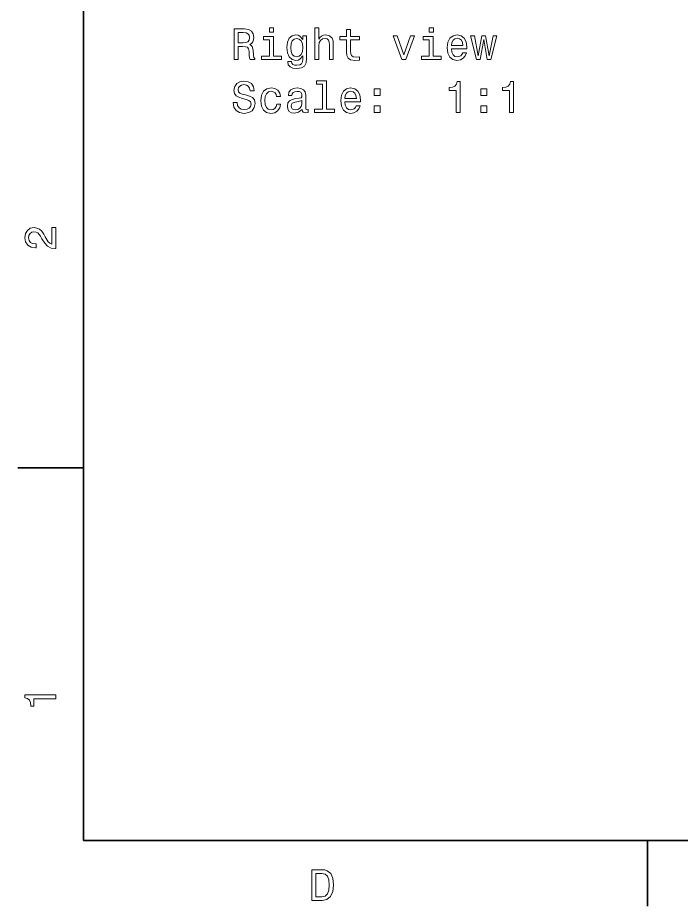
# Model space of a CAD drawing. Extents: x 0 to 297, y 0 to 210.
# Drawn here: x 2.5 to 78.1, y 2.5 to 103.9 of the extents above; entities that cross this region are included whole.
import ezdxf

# ---------------------------------------------------------------- set-up
doc = ezdxf.new("R2010")
doc.units = 0

msp = doc.modelspace()

# ---------------------------------------------------------------- linework, layer by layer
at = {"color": 7, "lineweight": 35}
for p, q in [((10, 200), (10, 10)), ((10, 10), (287, 10))]:
    msp.add_line(p, q, dxfattribs=at)
at = {"color": 7, "lineweight": 35, "ltscale": 0.1875}
for p, q in [((10, 52.5), (2.5, 52.5)), ((74.300003, 10), (74.300003, 2.5))]:
    msp.add_line(p, q, dxfattribs=at)
at = {"color": 7, "lineweight": 13}
for points in [[(27.17384, 99.100174), (27.64286, 99.100174), (27.64286, 100.577843), (28.121967, 100.577843), (28.474993, 100.562714), (28.696894, 100.492104), (28.817932, 100.325676), (28.868364, 100.02813), (28.893581, 99.574234), (28.92384, 99.276688), (28.984358, 99.100174), (29.513897, 99.100174), (29.513897, 99.195992), (29.397903, 99.337204), (29.357557, 99.599457), (29.322254, 100.164291), (29.236519, 100.582886), (29.120525, 100.714005), (28.938969, 100.80983), (29.140697, 100.935905), (29.28191, 101.112419), (29.372686, 101.33432), (29.402946, 101.601616), (29.33234, 102.025246), (29.130611, 102.342972), (28.79776, 102.534615), (28.343868, 102.600174), (27.17384, 102.600174)], [(31.662312, 102.721214), (31.193293, 102.721214), (31.193293, 102.216888), (31.662312, 102.216888)], [(36.362602, 99.100174), (36.806404, 99.100174), (36.806404, 100.663574), (36.851795, 101.021645), (36.998047, 101.28389), (37.224991, 101.445274), (37.527588, 101.505791), (37.769661, 101.45536), (37.920959, 101.319191), (37.996605, 101.092247), (38.021824, 100.789658), (38.021824, 99.100174), (38.465626, 99.100174), (38.465626, 100.880432), (38.445454, 101.238503), (38.354675, 101.536057), (38.057125, 101.808388), (37.593147, 101.904205), (37.340988, 101.868904), (37.12413, 101.773087), (36.942574, 101.621788), (36.806404, 101.415016), (36.806404, 102.721214), (36.362602, 102.721214)], [(39.993725, 101.339371), (39.993725, 99.982742), (40.023983, 99.543976), (40.165195, 99.241386), (40.447617, 99.064873), (40.92672, 99.004356), (41.451218, 99.029572), (41.451218, 99.412857), (41.067932, 99.382591), (40.719948, 99.422943), (40.533348, 99.549019), (40.45266, 99.760834), (40.437531, 100.058388), (40.437531, 101.339371), (41.451218, 101.339371), (41.451218, 101.717606), (40.437531, 101.717606), (40.437531, 102.509399), (39.993725, 102.509399), (39.993725, 101.717606), (39.227154, 101.717606), (39.227154, 101.339371)], [(49.878452, 102.721214), (49.409431, 102.721214), (49.409431, 102.216888), (49.878452, 102.216888)], [(28.212744, 102.171501), (28.520382, 102.141243), (28.73724, 102.045418), (28.873407, 101.868904), (28.918797, 101.59153), (28.868364, 101.299019), (28.732197, 101.122505), (28.500208, 101.031731), (28.182486, 101.006516), (27.64286, 101.006516), (27.64286, 102.171501)], [(31.647182, 99.473373), (31.647182, 101.717606), (30.507414, 101.717606), (30.507414, 101.339371), (31.203379, 101.339371), (31.203379, 99.473373), (30.295597, 99.473373), (30.295597, 99.100174), (32.565048, 99.100174), (32.565048, 99.473373)], [(35.434647, 99.221214), (35.434647, 101.808388), (35.011017, 101.808388), (35.011017, 101.369629), (34.663033, 101.768044), (34.451218, 101.868904), (34.214188, 101.904205), (33.785511, 101.803345), (33.45266, 101.52092), (33.235802, 101.067032), (33.160152, 100.456802), (33.235802, 99.84153), (33.45266, 99.387634), (33.785511, 99.100174), (34.214188, 99.004356), (34.456261, 99.039658), (34.65799, 99.130432), (35.011017, 99.513718), (35.011017, 99.130432), (34.970669, 98.827843), (34.859718, 98.610977), (34.647903, 98.484901), (34.330181, 98.439514), (34.052803, 98.469772), (33.856117, 98.545418), (33.740124, 98.676544), (33.704819, 98.853058), (33.276146, 98.853058), (33.276146, 98.832886), (33.341705, 98.510117), (33.543438, 98.268044), (33.866203, 98.111702), (34.304962, 98.056229), (34.82946, 98.131874), (35.177444, 98.343689), (35.37413, 98.711845)], [(33.619083, 100.456802), (33.664474, 100.905647), (33.80064, 101.238503), (34.012455, 101.435188), (34.294876, 101.505791), (34.592426, 101.435188), (34.814331, 101.238503), (34.950497, 100.905647), (35.000931, 100.456802), (34.950497, 99.997871), (34.814331, 99.670059), (34.592426, 99.46833), (34.294876, 99.402771), (34.012455, 99.46833), (33.80064, 99.670059), (33.664474, 100.002914)], [(46.282631, 99.100174), (46.751648, 99.100174), (47.74012, 101.808388), (47.281189, 101.808388), (46.519661, 99.624672), (45.743004, 101.808388), (45.27903, 101.808388)], [(49.863323, 99.473373), (49.863323, 101.717606), (48.723553, 101.717606), (48.723553, 101.339371), (49.419518, 101.339371), (49.419518, 99.473373), (48.511738, 99.473373), (48.511738, 99.100174), (50.781189, 99.100174), (50.781189, 99.473373)], [(51.931046, 100.325676), (53.706261, 100.325676), (53.711304, 100.532448), (53.630615, 101.112419), (53.40871, 101.546143), (53.055687, 101.808388), (52.586662, 101.904205), (52.127731, 101.803345), (51.774704, 101.52092), (51.54776, 101.061989), (51.467068, 100.456802), (51.542717, 99.836487), (51.769661, 99.382591), (52.117645, 99.100174), (52.571533, 99.004356), (52.964905, 99.069916), (53.287674, 99.241386), (53.524704, 99.513718), (53.660873, 99.876831), (53.222111, 99.876831), (53.131332, 99.675102), (53.00021, 99.523804), (52.62701, 99.402771), (52.339546, 99.458244), (52.122688, 99.634758), (51.981476, 99.922218), (51.931046, 100.310547)], [(51.931046, 100.698875), (51.986519, 101.04686), (52.122688, 101.304062), (52.32946, 101.460403), (52.601795, 101.515877), (52.869087, 101.460403), (53.075859, 101.304062), (53.201939, 101.04686), (53.24733, 100.698875)], [(55.219231, 99.100174), (55.622688, 101.399887), (56.026146, 99.100174), (56.449776, 99.100174), (57.115482, 101.808388), (56.686806, 101.808388), (56.237961, 99.508675), (55.839546, 101.808388), (55.400787, 101.808388), (55.002369, 99.508675), (54.55352, 101.808388), (54.12989, 101.808388), (54.795597, 99.100174)], [(27.50165, 94.208244), (27.042715, 94.208244), (27.143579, 93.67366), (27.395742, 93.280289), (27.784071, 93.043259), (28.308565, 92.957527), (28.828018, 93.038216), (29.216347, 93.260117), (29.463465, 93.608101), (29.554243, 94.067032), (29.478596, 94.480576), (29.266779, 94.747871), (28.92384, 94.924385), (28.464907, 95.055504), (28.071535, 95.151329), (27.814329, 95.262276), (27.668076, 95.42366), (27.622686, 95.675827), (27.668076, 95.902771), (27.7992, 96.074242), (28.000929, 96.190231), (28.278307, 96.230576), (28.560728, 96.180145), (28.782629, 96.043976), (28.928883, 95.817032), (28.999489, 95.509399), (29.458422, 95.509399), (29.458422, 95.519485), (29.377729, 95.993546), (29.140697, 96.346573), (28.7675, 96.568474), (28.263176, 96.644119), (27.809286, 96.568474), (27.456261, 96.356659), (27.229315, 96.028847), (27.148624, 95.605217), (27.214186, 95.226974), (27.405828, 94.969772), (27.708422, 94.798302), (28.121967, 94.667175), (28.530468, 94.551186), (28.838104, 94.440231), (29.024704, 94.278847), (29.090267, 94.016602), (29.029747, 93.749313), (28.873407, 93.547585), (28.636375, 93.421501), (28.328739, 93.381157), (27.9858, 93.43663), (27.723551, 93.598015), (27.557125, 93.86026)], [(37.245167, 96.301186), (37.245167, 93.426544), (36.33234, 93.426544), (36.33234, 93.053345), (38.596748, 93.053345), (38.596748, 93.426544), (37.688969, 93.426544), (37.688969, 96.674385), (36.549202, 96.674385), (36.549202, 96.301186)], [(52.495888, 93.053345), (52.954819, 93.053345), (52.954819, 96.57856), (52.611881, 96.57856), (52.521103, 96.270927), (52.339546, 96.064148), (52.062168, 95.943115), (51.678886, 95.902771), (51.678886, 95.544701), (52.495888, 95.544701)], [(58.567932, 93.053345), (59.026863, 93.053345), (59.026863, 96.57856), (58.683926, 96.57856), (58.593147, 96.270927), (58.411591, 96.064148), (58.134212, 95.943115), (57.750931, 95.902771), (57.750931, 95.544701), (58.567932, 95.544701)], [(32.015339, 94.863861), (32.454098, 94.863861), (32.363319, 95.267319), (32.146461, 95.585045), (31.808567, 95.781731), (31.369804, 95.857376), (30.885654, 95.756516), (30.5175, 95.474091), (30.285511, 95.01516), (30.204819, 94.399887), (30.280468, 93.789658), (30.507414, 93.335762), (30.865482, 93.053345), (31.354675, 92.957527), (31.788393, 93.033173), (32.126289, 93.244987), (32.358276, 93.577843), (32.459141, 94.021645), (32.035511, 94.021645), (31.959862, 93.739227), (31.818653, 93.527405), (31.616924, 93.396286), (31.369804, 93.355942), (31.062168, 93.421501), (30.840267, 93.62323), (30.7041, 93.951042), (30.65871, 94.415016), (30.7041, 94.868904), (30.84531, 95.196716), (31.072254, 95.398445), (31.369804, 95.469048), (31.632053, 95.42366), (31.828739, 95.307671), (31.959862, 95.116028)], [(34.935368, 93.406372), (34.935368, 93.391243), (34.960583, 93.219772), (35.036232, 93.098732), (35.353954, 93.002914), (35.601074, 93.043259), (35.601074, 93.3862), (35.495167, 93.371071), (35.353954, 93.43663), (35.328739, 93.638359), (35.328739, 95.040375), (35.268219, 95.398445), (35.091705, 95.650604), (34.784069, 95.801903), (34.350353, 95.857376), (33.92672, 95.79686), (33.61404, 95.625389), (33.417355, 95.358101), (33.351795, 95.005074), (33.351795, 94.974815), (33.75021, 94.974815), (33.785511, 95.18663), (33.896461, 95.337929), (34.078018, 95.428703), (34.335224, 95.464005), (34.58234, 95.438789), (34.758854, 95.363144), (34.864761, 95.232018), (34.900063, 95.050461), (34.87989, 94.838646), (34.799202, 94.732742), (34.597473, 94.682304), (34.219231, 94.64196), (33.785511, 94.551186), (33.477875, 94.389801), (33.296318, 94.137642), (33.240845, 93.764442), (33.291275, 93.431587), (33.447617, 93.184471), (33.699776, 93.02813), (34.04776, 92.972656), (34.516781, 93.07856)], [(39.786953, 94.278847), (41.562168, 94.278847), (41.567211, 94.485619), (41.486519, 95.06559), (41.264618, 95.499313), (40.911591, 95.761559), (40.442574, 95.857376), (39.983639, 95.756516), (39.630611, 95.474091), (39.403667, 95.01516), (39.322975, 94.409973), (39.398624, 93.789658), (39.625568, 93.335762), (39.973553, 93.053345), (40.427444, 92.957527), (40.820816, 93.023087), (41.143581, 93.194557), (41.380611, 93.466888), (41.516781, 93.830002), (41.078018, 93.830002), (40.98724, 93.628273), (40.856117, 93.476974), (40.482918, 93.355942), (40.195454, 93.411415), (39.978596, 93.587929), (39.837387, 93.875389), (39.786953, 94.263718)], [(39.786953, 94.652046), (39.84243, 95.000031), (39.978596, 95.257233), (40.185368, 95.413574), (40.457703, 95.469048), (40.724991, 95.413574), (40.931767, 95.257233), (41.057846, 95.000031), (41.103233, 94.652046)], [(43.130615, 95.010117), (43.826576, 95.010117), (43.826576, 95.761559), (43.130615, 95.761559)], [(55.274704, 95.010117), (55.970669, 95.010117), (55.970669, 95.761559), (55.274704, 95.761559)], [(34.884933, 94.001472), (34.824417, 93.739227), (34.663033, 93.537491), (34.420959, 93.406372), (34.123409, 93.360985), (33.931767, 93.3862), (33.795597, 93.466888), (33.709862, 93.608101), (33.684647, 93.804787), (33.704819, 93.9813), (33.785511, 94.107376), (34.108276, 94.248589), (34.516781, 94.309105), (34.884933, 94.430145)], [(43.130615, 93.053345), (43.826576, 93.053345), (43.826576, 93.804787), (43.130615, 93.804787)], [(55.274704, 93.053345), (55.970669, 93.053345), (55.970669, 93.804787), (55.274704, 93.804787)], [(6.833213, 77.519447), (6.833213, 79.925072), (6.399496, 79.925072), (6.399496, 78.023773), (6.162464, 78.129684), (5.965778, 78.311241), (5.607709, 78.871033), (5.456412, 79.168587), (5.239553, 79.501442), (4.987392, 79.738472), (4.689842, 79.874641), (4.351945, 79.925072), (3.928314, 79.839333), (3.595461, 79.602303), (3.383646, 79.239189), (3.307997, 78.770172), (3.393732, 78.286018), (3.630764, 77.91787), (4.009006, 77.680832), (4.508286, 77.600143), (4.578891, 77.600143), (4.578891, 78.059074), (4.538545, 78.059074), (4.195605, 78.104462), (3.943444, 78.240631), (3.782061, 78.457489), (3.726585, 78.744957), (3.777017, 79.03746), (3.903098, 79.254318), (4.099784, 79.395531), (4.346902, 79.445961), (4.578891, 79.41066), (4.775577, 79.314842), (4.947046, 79.153458), (5.098343, 78.931557), (5.259727, 78.634003), (5.572406, 78.139771), (5.90526, 77.791786), (6.308718, 77.585014), (6.818084, 77.519447)], [(6.833213, 26.159222), (6.833213, 26.618156), (3.307997, 26.618156), (3.307997, 26.275217), (3.615634, 26.184439), (3.822406, 26.002882), (3.943444, 25.725506), (3.98379, 25.34222), (4.341859, 25.34222), (4.341859, 26.159222)], [(37.194958, 6.666787), (36.029972, 6.666787), (36.029972, 3.166787), (37.194958, 3.166787), (37.744667, 3.277738), (38.153168, 3.615634), (38.405331, 4.165346), (38.496109, 4.916787), (38.415417, 5.683357), (38.314552, 5.985951), (38.173344, 6.228026), (37.764839, 6.555836), (37.497551, 6.636527)], [(37.159653, 6.248199), (37.542938, 6.17255), (37.805187, 5.940562), (37.961525, 5.527017), (38.011959, 4.916787), (37.956482, 4.326729), (37.800144, 3.913184), (37.532852, 3.666066), (37.159653, 3.585375), (36.498989, 3.585375), (36.498989, 6.248199)]]:
    msp.add_lwpolyline(points, close=True, dxfattribs=at)

doc.saveas('drawing.dxf')
